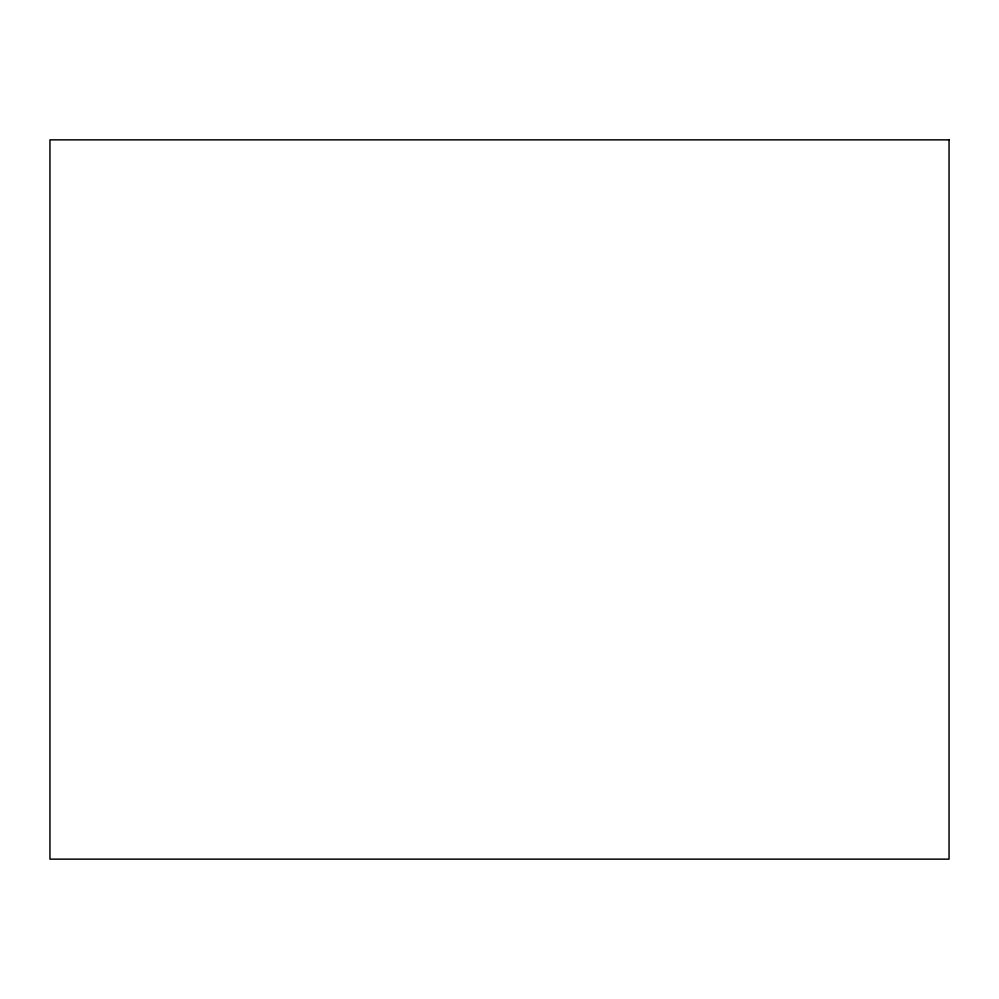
<?xml version="1.0" encoding="UTF-8"?>
<svg xmlns="http://www.w3.org/2000/svg" width="999" height="999" viewBox="0 0 999 999"><rect width="100%" height="100%" fill="white"/><g stroke="black" fill="none" stroke-linecap="round" stroke-linejoin="round"><path stroke-width="1.5" d="M949.05 139.86L49.95 139.86L49.95 859.14L949.05 859.14L949.05 139.86"/></g></svg>
